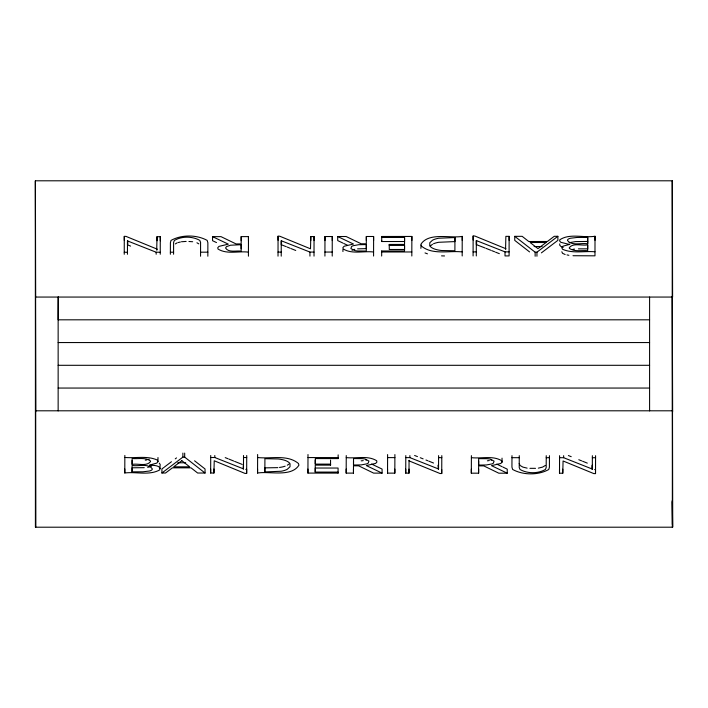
<?xml version="1.0" encoding="UTF-8"?>
<svg xmlns="http://www.w3.org/2000/svg" width="708" height="708" viewBox="0 0 708 708"><rect width="100%" height="100%" fill="white"/><g stroke="black" fill="none" stroke-linecap="round" stroke-linejoin="round"><path stroke-width="1.06" d="M35.665 411.994L35.533 295.935L35.665 527.203L35.4 180.797L35.665 297.059L672.6 297.059L672.335 180.797L35.4 180.797L35.4 527.203L672.6 527.203L672.352 501.751M124.245 254.287L124.289 236.375L125.971 236.375L156.733 248.959L157.017 236.711L160.291 236.702L160.3 240.755M127.449 254.287L127.484 240.915L156.167 252.225L160.247 252.225L160.291 236.702M170.371 254.243L170.398 242.747L171.017 240.419C181.513 234.525 196.603 234.578 207.161 240.384L207.869 242.729L207.842 256.225M173.584 254.234L173.602 242.375L174.38 240.437C181.814 236.083 192.257 236.136 199.744 240.348L200.576 242.348L200.559 256.234M241.154 244.703L241.136 251.172C236.516 250.384 228.542 252.942 225.578 248.021L226.436 246.649L230.481 245.225L241.154 244.703L241.162 248.747M248.473 240.667L248.464 236.614L241.18 236.622L241.162 243.915L236.047 243.924L220.993 236.64L212.559 236.649L212.559 240.702L216.506 242.579M248.428 256.181L248.464 236.614M278.023 256.154L278.058 236.215L279.74 236.215L310.511 248.809L310.794 236.552L314.06 236.552L314.069 240.596M281.226 256.154L281.253 240.755L309.936 252.066L314.016 252.066L314.06 236.552M324.928 256.101L324.963 236.534L332.256 236.525L332.256 240.578M332.22 256.101L332.256 236.525M366.301 244.57L366.284 251.039L357.956 250.995A9.354 3.345 -0.1 0 1 354.628 250.544L350.894 248.561L351.584 246.526A8.452 3.027 -0.1 0 1 353.248 245.703L358.629 244.711L366.301 244.57L366.31 248.623L357.575 248.862M373.62 240.534L373.612 236.49L366.328 236.49L366.31 243.791L361.195 243.8L346.141 236.516L337.707 236.525L337.707 240.578L342.964 243.083M373.576 256.057L373.612 236.49M404.569 237.454L404.551 244.419L389.258 244.437L389.258 245.437L404.551 245.419L404.534 250.968L381.674 250.995L381.674 251.995L411.826 251.968L411.861 236.445L381.718 236.481L381.709 237.481L404.569 237.454L404.578 241.508L381.718 241.534L381.718 236.481M381.718 241.534L381.718 240.534M454.934 237.543L454.899 250.774L441.659 250.517A17.452 6.239 -0.1 0 1 436.969 249.729A16.266 5.814 -0.1 0 1 432.314 248.012L431.455 247.481A18.55 6.638 -0.1 0 1 429.765 245.649L429.791 242.738L432.482 240.233A15.656 5.602 -0.1 0 1 435.898 238.879A15.771 5.646 -0.1 0 1 438.73 238.233L454.934 237.543L454.943 241.587L438.739 242.286A15.771 5.637 -0.1 0 0 434.65 243.331A15.656 5.593 -0.1 0 0 433.5 243.782M462.182 251.915L462.227 236.392C450.704 238.543 428.561 231.976 420.879 244.34L421.331 245.995C432.402 255.314 449.067 250.428 462.182 251.915L462.191 255.96M473.094 255.951L473.13 236.021L474.811 236.012L505.583 248.605L505.866 236.348L509.14 236.348L509.14 240.401M476.298 255.951L476.325 240.561L505.016 251.871L509.096 251.862L509.14 236.348M569.728 244.543L560.798 242.295L559.701 241.109L559.754 239.817C569.834 233.02 583.808 238.092 595.012 236.26L595.012 240.313M587.693 244.8L587.684 250.747C581.799 250.119 574.551 252.101 569.427 248.411L569.25 247.756C573.091 242.401 582.383 246.136 587.693 244.8L587.702 248.853L578.418 248.862M587.72 237.401L587.702 243.844C581.728 242.57 571.595 246.287 567.462 240.401L567.648 239.764A6.832 2.443 -0.1 0 1 570.462 238.242L576.87 237.472L587.72 237.401L587.72 243.596M572.993 255.721L594.977 255.827L595.012 236.26M159.291 463.147L160.194 464.475L159.76 469.891C149.282 475.785 136.095 471.528 124.785 472.979L124.847 455.439M132.077 471.847L132.104 465.413C138.078 466.687 148.211 462.988 152.335 468.882L152.149 469.519A6.832 2.443 0 0 1 149.335 471.032L142.928 471.802L132.077 471.847L132.077 467.793L144.246 467.678M132.113 464.457L132.139 458.501C138.007 459.147 145.308 457.111 150.388 460.873L150.565 461.519C146.715 466.873 137.423 463.129 132.113 464.457L132.113 460.404M246.729 455.51L246.658 473.413L244.977 473.413L214.232 460.775L213.922 473.033L210.657 473.033L210.727 455.483M210.727 457.51L214.807 457.518L243.472 468.873L243.525 455.501M257.632 457.536C270.748 459.05 287.421 454.182 298.475 463.519L298.926 465.183C291.218 477.528 269.093 470.926 257.562 473.059L257.632 454.501M264.854 471.926L264.916 458.687L278.156 458.97A17.452 6.239 0 0 1 282.846 459.766A16.266 5.814 0 0 1 287.501 461.483L288.351 462.014A18.55 6.638 0 0 1 290.041 463.855L290.014 466.758L287.315 469.262A15.656 5.602 0 0 1 283.899 470.616A15.771 5.637 0 0 1 281.067 471.254L264.854 471.926L264.854 467.873L277.846 467.634M338.079 473.103L338.079 468.041L315.219 468.032L315.219 472.086L338.079 472.094L338.079 473.103L307.927 473.086L307.998 454.527M315.219 472.086L315.255 465.121L330.548 465.129L330.548 464.129L315.255 464.121L315.255 460.067M315.255 464.121L315.281 458.572L338.141 458.589L338.15 457.58L307.998 457.563M371.585 464.05L382.09 469.077L382.09 473.121L373.647 473.121L358.602 465.811L353.496 465.811L353.469 473.112L346.177 473.103L346.247 455.563M353.504 465.032L353.531 458.563L361.859 458.625A9.354 3.345 0 0 1 365.186 459.085L368.921 461.067L368.222 463.103A8.452 3.027 0 0 1 366.558 463.917L361.177 464.908L353.504 465.032L353.504 460.979M394.896 454.571L394.825 473.13L387.541 473.13L387.603 454.571M409.056 460.377L409.003 473.139L405.728 473.139L405.799 455.598M405.799 457.625L409.879 457.625L438.544 468.979L438.597 455.616M409.056 460.881L440.049 473.528L441.73 473.528L441.801 455.616M502.857 467.05L507.238 469.139L507.238 473.192L498.795 473.192L483.75 465.882L478.643 465.882L478.617 473.174L471.324 473.174L471.395 455.633M478.652 465.103L478.679 458.634L487.007 458.695A9.354 3.345 0 0 1 490.334 459.147L494.069 461.138L493.37 463.174A8.452 3.027 0 0 1 491.706 463.988L486.325 464.97L478.652 465.103L478.652 461.05M511.981 455.651L511.937 467.13L512.636 469.466C523.185 475.289 538.275 475.378 548.78 469.493L549.408 467.165L549.443 455.678M519.265 455.66L519.221 467.519L520.053 469.51C527.531 473.74 537.983 473.811 545.417 469.466L546.195 467.537L546.24 455.669M595.578 455.704L595.508 473.608L593.826 473.608L563.072 460.97L562.771 473.227L559.506 473.218L559.568 455.678M569.728 244.34L562.949 246.207L561.825 247.711L562.533 249.251C572.63 253.783 584.312 250.853 594.968 251.774M559.568 457.704L563.648 457.704L592.322 469.068L592.366 455.695M58.277 297.024L58.145 319.812L649.59 319.812M672.335 524.54L672.166 500.813M559.763 243.871L559.709 245.163L560.807 246.349L563.214 247.384M420.879 248.384L421.118 245.145M157.981 457.527L157.981 461.581L156.857 463.085C140.812 467.519 155.229 463.306 159.291 467.2L160.194 468.528M430.234 246.092L432.491 244.287M502.025 458.147L502.025 462.191L500.786 463.466L491.476 465.652L507.238 473.192M288.961 464.059L287.315 465.209M529.575 251.924L514.751 240.393L514.743 236.339L535.133 252.19L536.938 252.19L557.877 236.295L557.886 240.348L541.39 252.871M163.814 467.51L161.911 468.953L161.911 473.006L165.557 473.006L172.433 467.829L191.027 467.838L197.638 473.024L205.046 473.024L205.046 468.97L194.558 460.793M164.451 467.023L171.442 461.74M175.257 458.855L176.522 457.899M161.911 473.006L182.876 457.138L184.682 457.138L205.046 473.024M175.336 243.924L177.239 242.791M545.417 465.421L542.567 467.112L538.328 468.147M150.662 466.554L151.601 466.041M148.167 459.572L149.202 459.138M569.135 242.729L575.551 241.587L587.72 241.455M365.841 460.094L366.558 459.864M490.989 460.156L491.706 459.935M353.973 249.535L354.77 249.331M178.292 242.534L180.416 242.012M147.609 467.324L149.335 466.979M572.949 249.358L574.524 249.083M145.282 460.182L146.866 459.917M489.325 460.536L487.387 460.82M279.501 467.448L281.067 467.2A15.771 5.637 0 0 0 285.156 466.165M363.239 460.625L361.177 460.855M181.478 241.747L186.151 241.428M535.522 468.333L529.929 468.333M514.743 236.339L522.159 236.33L528.779 241.508L547.373 241.49L554.24 236.304L557.877 236.295M485.139 248.004L476.334 244.614L476.325 240.561M534.115 246.552L542.107 246.543M124.245 252.26L127.449 252.26M170.371 252.216L173.575 252.207M200.55 252.181L207.842 252.172M248.428 252.136C238.631 250.862 226.826 254.65 217.967 249.004L217.781 247.641L219.02 246.366L228.33 244.163L212.559 236.649M278.014 252.101L281.226 252.101M324.919 252.057L332.211 252.048M373.576 252.004C363.779 250.738 351.973 254.526 343.115 248.88L342.929 247.517L344.176 246.242L353.478 244.039L337.707 236.525M473.086 251.898L476.298 251.898M58.145 342.557L649.59 342.557M58.145 365.301L649.59 365.301M58.145 388.055L649.59 388.055M35.665 410.799L672.6 410.799M124.847 457.465C135.502 458.403 147.184 455.492 157.282 460.041L157.981 461.581M243.525 457.527L246.729 457.536M346.247 457.589C356.106 458.784 367.815 455.147 376.7 460.758L376.877 462.129L375.638 463.395L366.328 465.581L382.09 473.121M387.603 457.607L394.896 457.616M438.597 457.642L441.801 457.642M471.395 457.66C481.254 458.855 492.963 455.217 501.848 460.828L502.025 462.191M511.981 457.678L519.265 457.687M546.24 457.695L549.443 457.704M592.366 457.722L595.578 457.722M177.708 462.775L185.7 462.784M245.818 469.36L246.658 469.369L246.658 473.413M594.667 469.554L595.508 469.554L595.508 473.608M441.544 255.871L444.544 255.951M188.939 241.49L192.656 241.738M567.019 254.915L568.878 255.305M527.141 468.138L522.885 467.103L520.053 465.466L519.221 463.466M425.03 252.933L427.446 253.827M486.086 248.384L490.821 250.269M491.768 250.641L494.6 251.774M495.547 252.154L499.335 253.659M286.271 246.694L281.536 244.809L281.536 240.755M287.218 247.074L290.059 248.207M291.006 248.579L295.74 250.464M130.608 246.101L127.767 244.968L127.759 240.915M568.382 455.545L571.223 456.687M578.79 459.713L581.631 460.846M582.578 461.227L587.304 463.12M414.605 455.465L417.446 456.598M420.286 457.731L423.127 458.873M425.968 460.005L427.853 460.766M428.8 461.138L433.535 463.032M225.215 457.625L228.056 458.757M228.994 459.138L233.729 461.032M234.675 461.412L242.242 464.439M565.152 254.526L562.533 253.305L561.833 251.765M343.84 243.499L347.345 245.172M496.733 464.112L501.981 466.625M196.921 242.773L198.806 243.862M672.6 411.994L672.335 296.13L672.6 527.203L672.335 180.797L672.335 527.203M536.938 252.19L536.947 256.243M535.133 252.19L535.142 256.243M509.096 251.862L509.096 255.915L505.016 255.924L505.016 251.871M505.831 248.605L505.831 249.11M505.583 248.605L505.583 249.11M476.608 240.561L476.617 244.605M473.13 236.021L473.139 240.065M462.227 236.392L462.235 240.446M411.861 236.445L411.87 240.499M411.826 251.968L411.826 256.013M404.551 245.419L404.56 249.473L389.267 249.49L389.258 244.437M381.674 250.995L381.674 256.048M366.328 236.49L366.337 240.543M342.938 249.543L342.938 251.561M324.963 236.534L324.972 240.587M314.016 252.066L314.025 256.119M310.794 236.552L310.803 240.605M309.936 252.066L309.945 256.119M281.253 240.755L281.262 244.809M278.058 236.215L278.067 240.269M241.18 236.622L241.189 240.676M160.247 252.225L160.247 254.252M157.017 236.711L157.026 240.764M156.99 248.959L156.99 249.977M156.733 248.959L156.742 249.977M156.167 252.225L156.167 254.252M127.484 240.915L127.484 244.968M124.289 236.375L124.289 240.428M649.59 297.059L649.59 410.914M592.322 469.068L592.322 465.014L592.038 469.068M563.648 455.678L563.648 457.704M562.771 469.174L562.771 473.227M559.506 469.174L559.506 473.218M478.617 469.13L478.617 473.174M471.324 469.121L471.324 473.174M441.73 469.475L441.73 473.528M438.544 468.979L438.261 464.926L438.261 468.979M409.879 455.598L409.879 457.625M409.304 460.377L409.304 460.89M409.003 469.085L409.003 473.139M405.728 469.085L405.728 473.139M394.825 469.077L394.825 473.13M387.541 469.077L387.541 473.13M353.469 469.059L353.469 473.112M346.177 469.05L346.177 473.103M338.15 454.881L338.141 458.589M330.548 460.076L330.548 465.129M307.927 469.032L307.927 473.086M257.562 469.006L257.562 473.059M243.472 468.873L243.472 464.82L243.189 468.873M214.807 455.492L214.807 457.518M213.922 468.979L213.922 473.033M210.657 468.979L210.657 473.033M184.682 453.093L184.682 457.138M182.876 453.085L182.876 457.138M124.785 468.926L124.785 472.979M58.145 297.059L58.145 410.914M352.062 250.278A8.452 3.027 -0.1 0 1 352.619 250.004M546.089 242.49L537.974 248.641L530.115 242.508L546.089 242.49M181.832 460.696L173.708 466.829L189.691 466.837L181.832 460.696"/></g></svg>
